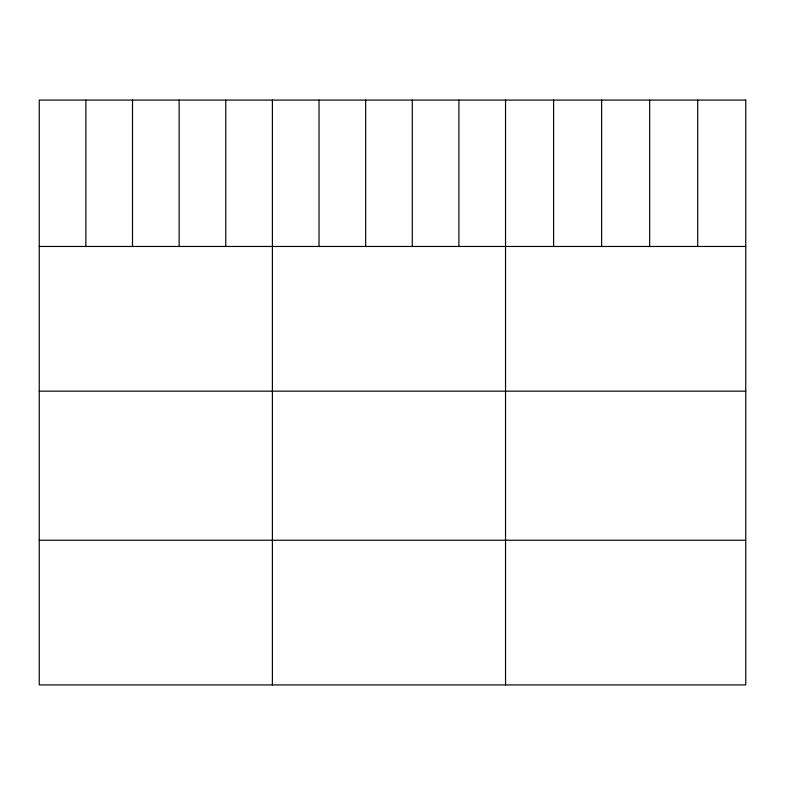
<?xml version="1.0" encoding="UTF-8"?>
<svg xmlns="http://www.w3.org/2000/svg" width="785" height="785" viewBox="0 0 785 785"><rect width="100%" height="100%" fill="white"/><g stroke="black" fill="none" stroke-linecap="round" stroke-linejoin="round"><path stroke-width="1.18" d="M39.25 246.461L745.75 246.461M39.25 391.156L745.75 391.156M39.25 540.227L745.75 540.227M697.708 100.078L697.708 246.461M649.666 100.078L649.666 246.461M601.624 100.078L601.624 246.461M553.582 100.078L553.582 246.461M505.54 100.078L505.54 684.922M458.911 100.078L458.911 246.461M412.282 100.078L412.282 246.461M365.653 100.078L365.653 246.461M319.024 100.078L319.024 246.461M272.395 100.078L272.395 684.922M225.766 100.078L225.766 246.461M179.137 100.078L179.137 246.461M132.508 100.078L132.508 246.461M85.879 100.078L85.879 246.461M745.75 100.078L39.25 100.078L39.25 684.922L745.75 684.922L745.75 100.078"/></g></svg>
